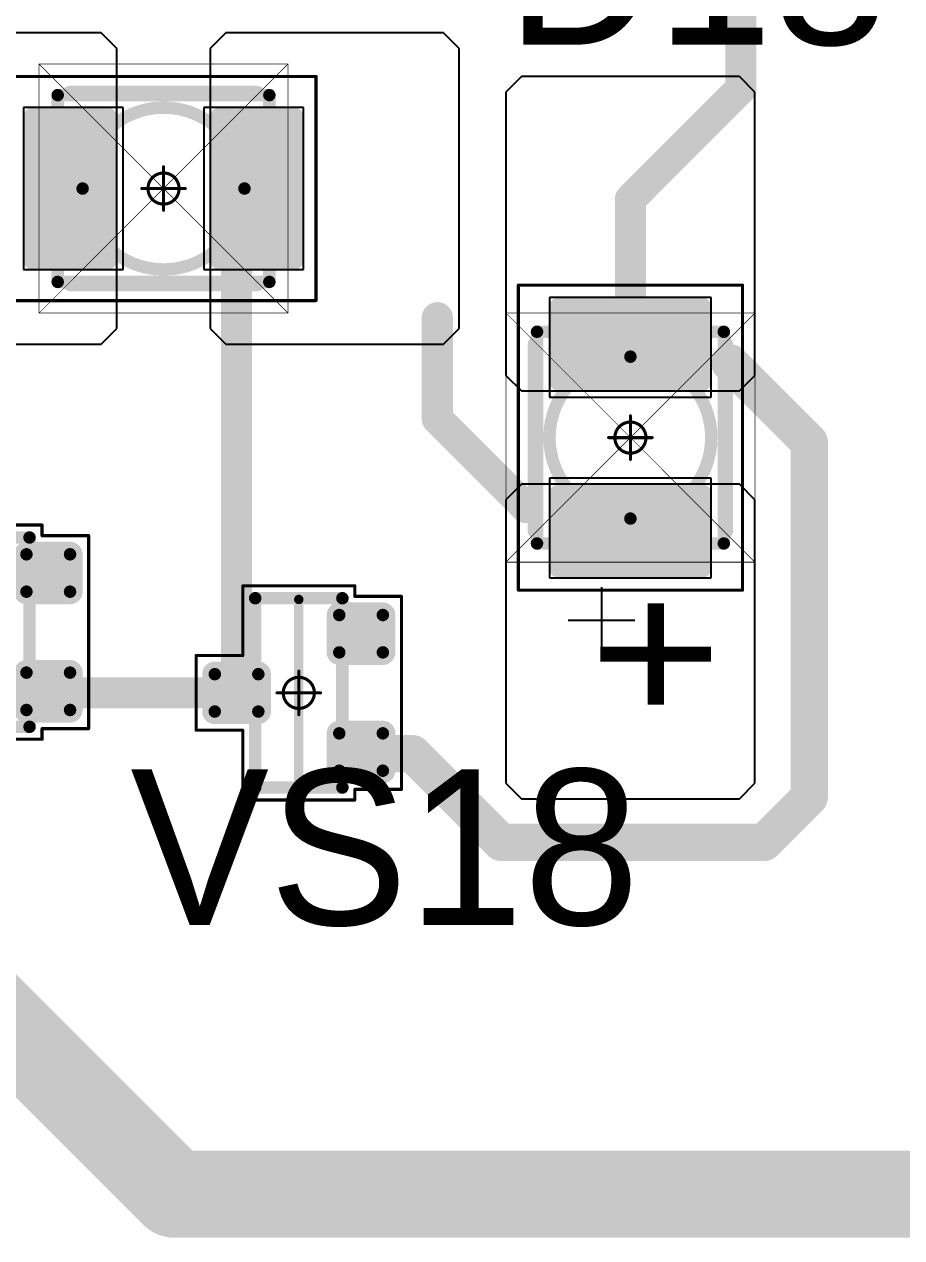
# Model space of a CAD drawing. Header units: millimetres. Extents: x 0 to 273, y 0 to 149.
# Drawn here: x 32.26 to 46.36, y 32.15 to 51.64 of the extents above; entities that cross this region are included whole.
import ezdxf

# ---------------------------------------------------------------- set-up
doc = ezdxf.new("R2010")
doc.units = ezdxf.units.MM
for name, color, linetype in [('Mechanical13', 56, 'Continuous'), ('Mechanical15', 56, 'Continuous'), ('Mechanical2', 216, 'Continuous'), ('TopLayer', 1, 'Continuous'), ('TopOverlay', 2, 'Continuous'), ('TopPaste', 8, 'Continuous'), ('TopSolder', 216, 'Continuous')]:
    doc.layers.add(name, color=color, linetype=linetype)

# ---------------------------------------------------------------- blocks, each defined once
blk = doc.blocks.new('SOT23_52')
at = {"layer": 'Mechanical13', "const_width": 0.2}
for points in [[(-0.7, 1.52), (-0.7, -1.52)], [(0.7, 1.52), (-0.7, 1.52)], [(0.7, 1.52), (0.7, -1.52)], [(0.7, -1.52), (-0.7, -1.52)]]:
    blk.add_lwpolyline(points, dxfattribs=at)
at = {"layer": 'Mechanical13', "const_width": 0.1}
for points in [[(-0.75, 1.52, 1), (-0.65, 1.52, 1)], [(-0.75, 1.52, 1), (-0.65, 1.52, 1)], [(0.65, 1.52, 1), (0.75, 1.52, 1)], [(0.65, 1.52, 1), (0.75, 1.52, 1)], [(-0.75, -1.52, 1), (-0.65, -1.52, 1)], [(-0.75, -1.52, 1), (-0.65, -1.52, 1)], [(0.65, -1.52, 1), (0.75, -1.52, 1)], [(0.65, -1.52, 1), (0.75, -1.52, 1)]]:
    blk.add_lwpolyline(points, format="xyb", close=True, dxfattribs=at)
at = {"layer": 'Mechanical15', "const_width": 0.05}
for points in [[(-0.9, 1.55), (-1.65, 1.55)], [(-1.65, 1.55), (-1.65, -1.55)], [(0.9, 1.72), (-0.9, 1.72)], [(-0.9, 1.72), (-0.9, 1.55)], [(0.9, 1.72), (0.9, 0.6)], [(1.65, 0.6), (0.9, 0.6)], [(1.65, 0.6), (1.65, -0.6)], [(0, 0.35), (0, -0.35)], [(0.35, 0), (-0.35, 0)], [(0.9, -0.6), (0.9, -1.72)], [(1.65, -0.6), (0.9, -0.6)], [(-0.9, -1.55), (-1.65, -1.55)], [(-0.9, -1.55), (-0.9, -1.72)], [(0.9, -1.72), (-0.9, -1.72)]]:
    blk.add_lwpolyline(points, dxfattribs=at)
at = {"layer": 'Mechanical15'}
for points, const_width in [([(-1.662, 1.55, 1), (-1.637, 1.55, 1)], 0.025), ([(-1.662, 1.55, 1), (-1.637, 1.55, 1)], 0.025), ([(-0.913, 1.72, 1), (-0.888, 1.72, 1)], 0.025), ([(-0.913, 1.72, 1), (-0.888, 1.72, 1)], 0.025), ([(-0.913, 1.55, 1), (-0.888, 1.55, 1)], 0.025), ([(-0.913, 1.55, 1), (-0.888, 1.55, 1)], 0.025), ([(0.888, 1.72, 1), (0.913, 1.72, 1)], 0.025), ([(0.888, 1.72, 1), (0.913, 1.72, 1)], 0.025), ([(0.888, 0.6, 1), (0.913, 0.6, 1)], 0.025), ([(0.888, 0.6, 1), (0.913, 0.6, 1)], 0.025), ([(1.637, 0.6, 1), (1.662, 0.6, 1)], 0.025), ([(1.637, 0.6, 1), (1.662, 0.6, 1)], 0.025), ([(0.25, 0, 1), (-0.25, 0, 1)], 0.05), ([(-0.012, 0.35, 1), (0.012, 0.35, 1)], 0.025), ([(-0.362, 0, 1), (-0.337, 0, 1)], 0.025), ([(-0.262, 0, 1), (-0.238, 0, 1)], 0.025), ([(0.238, 0, 1), (0.262, 0, 1)], 0.025), ([(0.337, 0, 1), (0.362, 0, 1)], 0.025), ([(-0.012, -0.35, 1), (0.012, -0.35, 1)], 0.025), ([(0.888, -0.6, 1), (0.913, -0.6, 1)], 0.025), ([(0.888, -0.6, 1), (0.913, -0.6, 1)], 0.025), ([(1.637, -0.6, 1), (1.662, -0.6, 1)], 0.025), ([(1.637, -0.6, 1), (1.662, -0.6, 1)], 0.025), ([(-1.662, -1.55, 1), (-1.637, -1.55, 1)], 0.025), ([(-1.662, -1.55, 1), (-1.637, -1.55, 1)], 0.025), ([(-0.913, -1.55, 1), (-0.888, -1.55, 1)], 0.025), ([(-0.913, -1.55, 1), (-0.888, -1.55, 1)], 0.025), ([(-0.913, -1.72, 1), (-0.888, -1.72, 1)], 0.025), ([(-0.913, -1.72, 1), (-0.888, -1.72, 1)], 0.025), ([(0.888, -1.72, 1), (0.913, -1.72, 1)], 0.025), ([(0.888, -1.72, 1), (0.913, -1.72, 1)], 0.025)]:
    blk.add_lwpolyline(points, format="xyb", close=True, dxfattribs=dict(at, const_width=const_width))
at = {"layer": 'TopLayer', "const_width": 0.1}
for points in [[(-1.4, 1.25, 1), (-1.3, 1.25, 1)], [(-0.7, 1.25, 1), (-0.6, 1.25, 1)], [(-1.4, 0.65, 1), (-1.3, 0.65, 1)], [(-0.7, 0.65, 1), (-0.6, 0.65, 1)], [(0.6, 0.3, 1), (0.7, 0.3, 1)], [(1.3, 0.3, 1), (1.4, 0.3, 1)], [(0.6, -0.3, 1), (0.7, -0.3, 1)], [(1.3, -0.3, 1), (1.4, -0.3, 1)], [(-1.4, -0.65, 1), (-1.3, -0.65, 1)], [(-0.7, -0.65, 1), (-0.6, -0.65, 1)], [(-1.4, -1.25, 1), (-1.3, -1.25, 1)], [(-0.7, -1.25, 1), (-0.6, -1.25, 1)]]:
    blk.add_lwpolyline(points, format="xyb", close=True, dxfattribs=at)
at = {"layer": 'TopLayer'}
for points in [[(-1.45, 1.25), (-1.45, 0.65), (-0.55, 1.25), (-0.55, 0.65)], [(-1.35, 1.35), (-1.35, 0.55), (-0.65, 1.35), (-0.65, 0.55)], [(0.65, 0.4), (0.65, -0.4), (1.35, 0.4), (1.35, -0.4)], [(0.55, 0.3), (0.55, -0.3), (1.45, 0.3), (1.45, -0.3)], [(-1.35, -0.55), (-1.35, -1.35), (-0.65, -0.55), (-0.65, -1.35)], [(-1.45, -0.65), (-1.45, -1.25), (-0.55, -0.65), (-0.55, -1.25)]]:
    blk.add_solid(points, dxfattribs=at)
at = {"layer": 'TopOverlay', "const_width": 0.15}
blk.add_lwpolyline([(0, 1.5), (0, -1.5)], dxfattribs=at)
at = {"layer": 'TopOverlay', "const_width": 0.075}
for points in [[(-0.038, 1.5, 1), (0.038, 1.5, 1)], [(-0.038, -1.5, 1), (0.038, -1.5, 1)]]:
    blk.add_lwpolyline(points, format="xyb", close=True, dxfattribs=at)
at = {"layer": 'TopPaste', "const_width": 0.075}
for points in [[(-1.387, 1.25, 1), (-1.313, 1.25, 1)], [(-0.687, 1.25, 1), (-0.613, 1.25, 1)], [(-1.387, 0.65, 1), (-1.313, 0.65, 1)], [(-0.687, 0.65, 1), (-0.613, 0.65, 1)], [(0.613, 0.3, 1), (0.687, 0.3, 1)], [(1.313, 0.3, 1), (1.387, 0.3, 1)], [(0.613, -0.3, 1), (0.687, -0.3, 1)], [(1.313, -0.3, 1), (1.387, -0.3, 1)], [(-1.387, -0.65, 1), (-1.313, -0.65, 1)], [(-0.687, -0.65, 1), (-0.613, -0.65, 1)], [(-1.387, -1.25, 1), (-1.313, -1.25, 1)], [(-0.687, -1.25, 1), (-0.613, -1.25, 1)]]:
    blk.add_lwpolyline(points, format="xyb", close=True, dxfattribs=at)
at = {"layer": 'TopPaste'}
for points in [[(-1.425, 1.25), (-1.425, 0.65), (-0.575, 1.25), (-0.575, 0.65)], [(-1.35, 1.325), (-1.35, 0.575), (-0.65, 1.325), (-0.65, 0.575)], [(0.575, 0.3), (0.575, -0.3), (1.425, 0.3), (1.425, -0.3)], [(0.65, 0.375), (0.65, -0.375), (1.35, 0.375), (1.35, -0.375)], [(-1.35, -0.575), (-1.35, -1.325), (-0.65, -0.575), (-0.65, -1.325)], [(-1.425, -0.65), (-1.425, -1.25), (-0.575, -0.65), (-0.575, -1.25)]]:
    blk.add_solid(points, dxfattribs=at)
at = {"layer": 'TopSolder', "const_width": 0.202}
for points in [[(-1.451, 1.25, 1), (-1.249, 1.25, 1)], [(-0.751, 1.25, 1), (-0.549, 1.25, 1)], [(-1.451, 0.65, 1), (-1.249, 0.65, 1)], [(-0.751, 0.65, 1), (-0.549, 0.65, 1)], [(0.549, 0.3, 1), (0.751, 0.3, 1)], [(1.249, 0.3, 1), (1.451, 0.3, 1)], [(0.549, -0.3, 1), (0.751, -0.3, 1)], [(1.249, -0.3, 1), (1.451, -0.3, 1)], [(-1.451, -0.65, 1), (-1.249, -0.65, 1)], [(-0.751, -0.65, 1), (-0.549, -0.65, 1)], [(-1.451, -1.25, 1), (-1.249, -1.25, 1)], [(-0.751, -1.25, 1), (-0.549, -1.25, 1)]]:
    blk.add_lwpolyline(points, format="xyb", close=True, dxfattribs=at)
at = {"layer": 'TopSolder'}
for points in [[(-1.35, 1.452), (-1.35, 0.448), (-0.65, 1.452), (-0.65, 0.448)], [(-1.552, 1.25), (-1.552, 0.65), (-0.448, 1.25), (-0.448, 0.65)], [(0.65, 0.502), (0.65, -0.502), (1.35, 0.502), (1.35, -0.502)], [(0.448, 0.3), (0.448, -0.3), (1.552, 0.3), (1.552, -0.3)], [(-1.35, -0.448), (-1.35, -1.452), (-0.65, -0.448), (-0.65, -1.452)], [(-1.552, -0.65), (-1.552, -1.25), (-0.448, -0.65), (-0.448, -1.25)]]:
    blk.add_solid(points, dxfattribs=at)
blk = doc.blocks.new('SOT23_53')
at = {"layer": 'Mechanical13', "const_width": 0.2}
for points in [[(-0.7, 1.52), (-0.7, -1.52)], [(0.7, 1.52), (-0.7, 1.52)], [(0.7, 1.52), (0.7, -1.52)], [(0.7, -1.52), (-0.7, -1.52)]]:
    blk.add_lwpolyline(points, dxfattribs=at)
at = {"layer": 'Mechanical13', "const_width": 0.1}
for points in [[(-0.75, 1.52, 1), (-0.65, 1.52, 1)], [(-0.75, 1.52, 1), (-0.65, 1.52, 1)], [(0.65, 1.52, 1), (0.75, 1.52, 1)], [(0.65, 1.52, 1), (0.75, 1.52, 1)], [(-0.75, -1.52, 1), (-0.65, -1.52, 1)], [(-0.75, -1.52, 1), (-0.65, -1.52, 1)], [(0.65, -1.52, 1), (0.75, -1.52, 1)], [(0.65, -1.52, 1), (0.75, -1.52, 1)]]:
    blk.add_lwpolyline(points, format="xyb", close=True, dxfattribs=at)
at = {"layer": 'Mechanical15', "const_width": 0.05}
for points in [[(-0.9, 1.55), (-1.65, 1.55)], [(-1.65, 1.55), (-1.65, -1.55)], [(0.9, 1.72), (-0.9, 1.72)], [(-0.9, 1.72), (-0.9, 1.55)], [(0.9, 1.72), (0.9, 0.6)], [(1.65, 0.6), (0.9, 0.6)], [(1.65, 0.6), (1.65, -0.6)], [(0, 0.35), (0, -0.35)], [(0.35, 0), (-0.35, 0)], [(0.9, -0.6), (0.9, -1.72)], [(1.65, -0.6), (0.9, -0.6)], [(-0.9, -1.55), (-1.65, -1.55)], [(-0.9, -1.55), (-0.9, -1.72)], [(0.9, -1.72), (-0.9, -1.72)]]:
    blk.add_lwpolyline(points, dxfattribs=at)
at = {"layer": 'Mechanical15'}
for points, const_width in [([(-1.662, 1.55, 1), (-1.637, 1.55, 1)], 0.025), ([(-1.662, 1.55, 1), (-1.637, 1.55, 1)], 0.025), ([(-0.913, 1.72, 1), (-0.888, 1.72, 1)], 0.025), ([(-0.913, 1.72, 1), (-0.888, 1.72, 1)], 0.025), ([(-0.913, 1.55, 1), (-0.888, 1.55, 1)], 0.025), ([(-0.913, 1.55, 1), (-0.888, 1.55, 1)], 0.025), ([(0.888, 1.72, 1), (0.913, 1.72, 1)], 0.025), ([(0.888, 1.72, 1), (0.913, 1.72, 1)], 0.025), ([(0.888, 0.6, 1), (0.913, 0.6, 1)], 0.025), ([(0.888, 0.6, 1), (0.913, 0.6, 1)], 0.025), ([(1.637, 0.6, 1), (1.662, 0.6, 1)], 0.025), ([(1.637, 0.6, 1), (1.662, 0.6, 1)], 0.025), ([(0.25, 0, 1), (-0.25, 0, 1)], 0.05), ([(-0.012, 0.35, 1), (0.012, 0.35, 1)], 0.025), ([(-0.362, 0, 1), (-0.337, 0, 1)], 0.025), ([(-0.262, 0, 1), (-0.238, 0, 1)], 0.025), ([(0.238, 0, 1), (0.262, 0, 1)], 0.025), ([(0.337, 0, 1), (0.362, 0, 1)], 0.025), ([(-0.012, -0.35, 1), (0.012, -0.35, 1)], 0.025), ([(0.888, -0.6, 1), (0.913, -0.6, 1)], 0.025), ([(0.888, -0.6, 1), (0.913, -0.6, 1)], 0.025), ([(1.637, -0.6, 1), (1.662, -0.6, 1)], 0.025), ([(1.637, -0.6, 1), (1.662, -0.6, 1)], 0.025), ([(-1.662, -1.55, 1), (-1.637, -1.55, 1)], 0.025), ([(-1.662, -1.55, 1), (-1.637, -1.55, 1)], 0.025), ([(-0.913, -1.55, 1), (-0.888, -1.55, 1)], 0.025), ([(-0.913, -1.55, 1), (-0.888, -1.55, 1)], 0.025), ([(-0.913, -1.72, 1), (-0.888, -1.72, 1)], 0.025), ([(-0.913, -1.72, 1), (-0.888, -1.72, 1)], 0.025), ([(0.888, -1.72, 1), (0.913, -1.72, 1)], 0.025), ([(0.888, -1.72, 1), (0.913, -1.72, 1)], 0.025)]:
    blk.add_lwpolyline(points, format="xyb", close=True, dxfattribs=dict(at, const_width=const_width))
at = {"layer": 'TopLayer', "const_width": 0.1}
for points in [[(-1.4, 1.25, 1), (-1.3, 1.25, 1)], [(-0.7, 1.25, 1), (-0.6, 1.25, 1)], [(-1.4, 0.65, 1), (-1.3, 0.65, 1)], [(-0.7, 0.65, 1), (-0.6, 0.65, 1)], [(0.6, 0.3, 1), (0.7, 0.3, 1)], [(1.3, 0.3, 1), (1.4, 0.3, 1)], [(0.6, -0.3, 1), (0.7, -0.3, 1)], [(1.3, -0.3, 1), (1.4, -0.3, 1)], [(-1.4, -0.65, 1), (-1.3, -0.65, 1)], [(-0.7, -0.65, 1), (-0.6, -0.65, 1)], [(-1.4, -1.25, 1), (-1.3, -1.25, 1)], [(-0.7, -1.25, 1), (-0.6, -1.25, 1)]]:
    blk.add_lwpolyline(points, format="xyb", close=True, dxfattribs=at)
at = {"layer": 'TopLayer'}
for points in [[(-1.45, 1.25), (-1.45, 0.65), (-0.55, 1.25), (-0.55, 0.65)], [(-1.35, 1.35), (-1.35, 0.55), (-0.65, 1.35), (-0.65, 0.55)], [(0.65, 0.4), (0.65, -0.4), (1.35, 0.4), (1.35, -0.4)], [(0.55, 0.3), (0.55, -0.3), (1.45, 0.3), (1.45, -0.3)], [(-1.35, -0.55), (-1.35, -1.35), (-0.65, -0.55), (-0.65, -1.35)], [(-1.45, -0.65), (-1.45, -1.25), (-0.55, -0.65), (-0.55, -1.25)]]:
    blk.add_solid(points, dxfattribs=at)
at = {"layer": 'TopOverlay', "const_width": 0.15}
blk.add_lwpolyline([(0, 1.5), (0, -1.5)], dxfattribs=at)
at = {"layer": 'TopOverlay', "const_width": 0.075}
for points in [[(-0.038, 1.5, 1), (0.038, 1.5, 1)], [(-0.038, -1.5, 1), (0.038, -1.5, 1)]]:
    blk.add_lwpolyline(points, format="xyb", close=True, dxfattribs=at)
at = {"layer": 'TopPaste', "const_width": 0.075}
for points in [[(-1.387, 1.25, 1), (-1.313, 1.25, 1)], [(-0.687, 1.25, 1), (-0.613, 1.25, 1)], [(-1.387, 0.65, 1), (-1.313, 0.65, 1)], [(-0.687, 0.65, 1), (-0.613, 0.65, 1)], [(0.613, 0.3, 1), (0.687, 0.3, 1)], [(1.313, 0.3, 1), (1.387, 0.3, 1)], [(0.613, -0.3, 1), (0.687, -0.3, 1)], [(1.313, -0.3, 1), (1.387, -0.3, 1)], [(-1.387, -0.65, 1), (-1.313, -0.65, 1)], [(-0.687, -0.65, 1), (-0.613, -0.65, 1)], [(-1.387, -1.25, 1), (-1.313, -1.25, 1)], [(-0.687, -1.25, 1), (-0.613, -1.25, 1)]]:
    blk.add_lwpolyline(points, format="xyb", close=True, dxfattribs=at)
at = {"layer": 'TopPaste'}
for points in [[(-1.425, 1.25), (-1.425, 0.65), (-0.575, 1.25), (-0.575, 0.65)], [(-1.35, 1.325), (-1.35, 0.575), (-0.65, 1.325), (-0.65, 0.575)], [(0.575, 0.3), (0.575, -0.3), (1.425, 0.3), (1.425, -0.3)], [(0.65, 0.375), (0.65, -0.375), (1.35, 0.375), (1.35, -0.375)], [(-1.35, -0.575), (-1.35, -1.325), (-0.65, -0.575), (-0.65, -1.325)], [(-1.425, -0.65), (-1.425, -1.25), (-0.575, -0.65), (-0.575, -1.25)]]:
    blk.add_solid(points, dxfattribs=at)
at = {"layer": 'TopSolder', "const_width": 0.202}
for points in [[(-1.451, 1.25, 1), (-1.249, 1.25, 1)], [(-0.751, 1.25, 1), (-0.549, 1.25, 1)], [(-1.451, 0.65, 1), (-1.249, 0.65, 1)], [(-0.751, 0.65, 1), (-0.549, 0.65, 1)], [(0.549, 0.3, 1), (0.751, 0.3, 1)], [(1.249, 0.3, 1), (1.451, 0.3, 1)], [(0.549, -0.3, 1), (0.751, -0.3, 1)], [(1.249, -0.3, 1), (1.451, -0.3, 1)], [(-1.451, -0.65, 1), (-1.249, -0.65, 1)], [(-0.751, -0.65, 1), (-0.549, -0.65, 1)], [(-1.451, -1.25, 1), (-1.249, -1.25, 1)], [(-0.751, -1.25, 1), (-0.549, -1.25, 1)]]:
    blk.add_lwpolyline(points, format="xyb", close=True, dxfattribs=at)
at = {"layer": 'TopSolder'}
for points in [[(-1.35, 1.452), (-1.35, 0.448), (-0.65, 1.452), (-0.65, 0.448)], [(-1.552, 1.25), (-1.552, 0.65), (-0.448, 1.25), (-0.448, 0.65)], [(0.65, 0.502), (0.65, -0.502), (1.35, 0.502), (1.35, -0.502)], [(0.448, 0.3), (0.448, -0.3), (1.552, 0.3), (1.552, -0.3)], [(-1.35, -0.448), (-1.35, -1.452), (-0.65, -0.448), (-0.65, -1.452)], [(-1.552, -0.65), (-1.552, -1.25), (-0.448, -0.65), (-0.448, -1.25)]]:
    blk.add_solid(points, dxfattribs=at)
blk = doc.blocks.new('T66G_137')
at = {"layer": 'Mechanical13'}
for p, q in [((2.936, 0.071), (2.936, -1)), ((2.4, -0.464), (3.471, -0.464))]:
    blk.add_line(p, q, dxfattribs=at)
at = {"layer": 'Mechanical13', "const_width": 0.2}
for points in [[(-1.7, -1.5), (-1.7, 1.5)], [(1.7, 1.5), (-1.7, 1.5)], [(1.7, -1.5), (1.7, 1.5)], [(1.7, -1.5), (-1.7, -1.5)]]:
    blk.add_lwpolyline(points, dxfattribs=at)
at = {"layer": 'Mechanical13'}
for points, const_width in [([(-1.75, 1.5, 1), (-1.65, 1.5, 1)], 0.1), ([(-1.75, 1.5, 1), (-1.65, 1.5, 1)], 0.1), ([(1.65, 1.5, 1), (1.75, 1.5, 1)], 0.1), ([(1.65, 1.5, 1), (1.75, 1.5, 1)], 0.1), ([(1.3, 0, 1), (-1.3, 0, 1)], 0.2), ([(-1.35, 0, 1), (-1.25, 0, 1)], 0.1), ([(1.25, 0, 1), (1.35, 0, 1)], 0.1), ([(-1.75, -1.5, 1), (-1.65, -1.5, 1)], 0.1), ([(-1.75, -1.5, 1), (-1.65, -1.5, 1)], 0.1), ([(1.65, -1.5, 1), (1.75, -1.5, 1)], 0.1), ([(1.65, -1.5, 1), (1.75, -1.5, 1)], 0.1)]:
    blk.add_lwpolyline(points, format="xyb", close=True, dxfattribs=dict(at, const_width=const_width))
at = {"layer": 'Mechanical15', "const_width": 0.05}
for points in [[(2.45, 1.8), (-2.45, 1.8)], [(-2.45, -1.8), (-2.45, 1.8)], [(2.45, -1.8), (2.45, 1.8)], [(0, -0.35), (0, 0.35)], [(0.35, 0), (-0.35, 0)], [(2.45, -1.8), (-2.45, -1.8)]]:
    blk.add_lwpolyline(points, dxfattribs=at)
at = {"layer": 'Mechanical15'}
for points, const_width in [([(-2.462, 1.8, 1), (-2.438, 1.8, 1)], 0.025), ([(-2.462, 1.8, 1), (-2.438, 1.8, 1)], 0.025), ([(2.438, 1.8, 1), (2.462, 1.8, 1)], 0.025), ([(2.438, 1.8, 1), (2.462, 1.8, 1)], 0.025), ([(0.25, 0, 1), (-0.25, 0, 1)], 0.05), ([(-0.012, 0.35, 1), (0.012, 0.35, 1)], 0.025), ([(-0.362, 0, 1), (-0.337, 0, 1)], 0.025), ([(-0.262, 0, 1), (-0.238, 0, 1)], 0.025), ([(0.238, 0, 1), (0.262, 0, 1)], 0.025), ([(0.337, 0, 1), (0.362, 0, 1)], 0.025), ([(-0.012, -0.35, 1), (0.012, -0.35, 1)], 0.025), ([(-2.462, -1.8, 1), (-2.438, -1.8, 1)], 0.025), ([(-2.462, -1.8, 1), (-2.438, -1.8, 1)], 0.025), ([(2.438, -1.8, 1), (2.462, -1.8, 1)], 0.025), ([(2.438, -1.8, 1), (2.462, -1.8, 1)], 0.025)]:
    blk.add_lwpolyline(points, format="xyb", close=True, dxfattribs=dict(at, const_width=const_width))
at = {"layer": 'TopLayer'}
for p, q in [((-5.55, 2), (-5.8, 1.75)), ((-1, 2), (-5.55, 2)), ((-0.75, 1.75), (-1, 2)), ((1, 2), (0.75, 1.75)), ((5.55, 2), (1, 2)), ((5.8, 1.75), (5.55, 2)), ((-5.8, 1.75), (-5.8, -1.75)), ((-0.75, -1.75), (-0.75, 1.75)), ((0.75, 1.75), (0.75, -1.75)), ((5.8, -1.75), (5.8, 1.75)), ((-5.8, -1.75), (-5.55, -2)), ((-1, -2), (-0.75, -1.75)), ((0.75, -1.75), (1, -2)), ((5.55, -2), (5.8, -1.75)), ((-5.55, -2), (-1, -2)), ((1, -2), (5.55, -2))]:
    blk.add_line(p, q, dxfattribs=at)
at = {"layer": 'TopLayer', "const_width": 0.15}
for points in [[(-2.175, 1.15, 1), (-2.025, 1.15, 1)], [(-0.975, 1.15, 1), (-0.825, 1.15, 1)], [(0.825, 1.15, 1), (0.975, 1.15, 1)], [(2.025, 1.15, 1), (2.175, 1.15, 1)], [(-2.175, -1.15, 1), (-2.025, -1.15, 1)], [(-0.975, -1.15, 1), (-0.825, -1.15, 1)], [(0.825, -1.15, 1), (0.975, -1.15, 1)], [(2.025, -1.15, 1), (2.175, -1.15, 1)]]:
    blk.add_lwpolyline(points, format="xyb", close=True, dxfattribs=at)
at = {"layer": 'TopLayer'}
for points in [[(-0.9, 1.3), (-2.1, 1.3), (-0.9, -1.3), (-2.1, -1.3)], [(2.1, 1.3), (0.9, 1.3), (2.1, -1.3), (0.9, -1.3)], [(-0.75, 1.15), (-2.25, 1.15), (-0.75, -1.15), (-2.25, -1.15)], [(2.25, 1.15), (0.75, 1.15), (2.25, -1.15), (0.75, -1.15)]]:
    blk.add_solid(points, dxfattribs=at)
at = {"layer": 'TopOverlay', "const_width": 0.25}
for points in [[(1.5, 1.525), (-1.5, 1.525)], [(1.5, -1.525), (-1.5, -1.525)]]:
    blk.add_lwpolyline(points, dxfattribs=at)
at = {"layer": 'TopOverlay', "const_width": 0.125}
for points in [[(-1.562, 1.525, 1), (-1.438, 1.525, 1)], [(1.438, 1.525, 1), (1.562, 1.525, 1)], [(-1.562, -1.525, 1), (-1.438, -1.525, 1)], [(1.438, -1.525, 1), (1.562, -1.525, 1)]]:
    blk.add_lwpolyline(points, format="xyb", close=True, dxfattribs=at)
at = {"layer": 'TopPaste', "const_width": 0.125}
for points in [[(-2.163, 1.15, 1), (-2.038, 1.15, 1)], [(-0.963, 1.15, 1), (-0.838, 1.15, 1)], [(0.838, 1.15, 1), (0.963, 1.15, 1)], [(2.038, 1.15, 1), (2.163, 1.15, 1)], [(-2.163, -1.15, 1), (-2.038, -1.15, 1)], [(-0.963, -1.15, 1), (-0.838, -1.15, 1)], [(0.838, -1.15, 1), (0.963, -1.15, 1)], [(2.038, -1.15, 1), (2.163, -1.15, 1)]]:
    blk.add_lwpolyline(points, format="xyb", close=True, dxfattribs=at)
at = {"layer": 'TopPaste'}
for points in [[(-0.9, 1.275), (-2.1, 1.275), (-0.9, -1.275), (-2.1, -1.275)], [(2.1, 1.275), (0.9, 1.275), (2.1, -1.275), (0.9, -1.275)], [(-0.775, 1.15), (-2.225, 1.15), (-0.775, -1.15), (-2.225, -1.15)], [(2.225, 1.15), (0.775, 1.15), (2.225, -1.15), (0.775, -1.15)]]:
    blk.add_solid(points, dxfattribs=at)
at = {"layer": 'TopSolder'}
for p, q in [((-2.25, 1.3), (-2.25, -1.3)), ((-0.65, 1.3), (-2.25, 1.3)), ((-0.65, -1.3), (-0.65, 1.3)), ((0.65, 1.3), (0.65, -1.3)), ((2.25, 1.3), (0.65, 1.3)), ((2.25, -1.3), (2.25, 1.3)), ((-2.25, -1.3), (-0.65, -1.3)), ((0.65, -1.3), (2.25, -1.3))]:
    blk.add_line(p, q, dxfattribs=at)
at = {"layer": 'TopOverlay'}
blk.add_text('+', height=2.5, dxfattribs=at).set_placement((2.5, -0.8))
blk = doc.blocks.new('T66G_4_138')
at = {"layer": 'Mechanical13'}
for p, q in [((2.936, 0.071), (2.936, -1)), ((2.4, -0.464), (3.471, -0.464))]:
    blk.add_line(p, q, dxfattribs=at)
at = {"layer": 'Mechanical13', "const_width": 0.2}
for points in [[(-1.7, 1.5), (-1.7, -1.5)], [(1.7, 1.5), (-1.7, 1.5)], [(1.7, 1.5), (1.7, -1.5)], [(1.7, -1.5), (-1.7, -1.5)]]:
    blk.add_lwpolyline(points, dxfattribs=at)
at = {"layer": 'Mechanical13'}
for points, const_width in [([(-1.75, 1.5, 1), (-1.65, 1.5, 1)], 0.1), ([(-1.75, 1.5, 1), (-1.65, 1.5, 1)], 0.1), ([(1.65, 1.5, 1), (1.75, 1.5, 1)], 0.1), ([(1.65, 1.5, 1), (1.75, 1.5, 1)], 0.1), ([(1.3, 0, 1), (-1.3, 0, 1)], 0.2), ([(-1.35, 0, 1), (-1.25, 0, 1)], 0.1), ([(1.25, 0, 1), (1.35, 0, 1)], 0.1), ([(-1.75, -1.5, 1), (-1.65, -1.5, 1)], 0.1), ([(-1.75, -1.5, 1), (-1.65, -1.5, 1)], 0.1), ([(1.65, -1.5, 1), (1.75, -1.5, 1)], 0.1), ([(1.65, -1.5, 1), (1.75, -1.5, 1)], 0.1)]:
    blk.add_lwpolyline(points, format="xyb", close=True, dxfattribs=dict(at, const_width=const_width))
at = {"layer": 'Mechanical15', "const_width": 0.05}
for points in [[(2.45, 1.8), (-2.45, 1.8)], [(-2.45, 1.8), (-2.45, -1.8)], [(2.45, 1.8), (2.45, -1.8)], [(0, 0.35), (0, -0.35)], [(0.35, 0), (-0.35, 0)], [(2.45, -1.8), (-2.45, -1.8)]]:
    blk.add_lwpolyline(points, dxfattribs=at)
at = {"layer": 'Mechanical15'}
for points, const_width in [([(-2.462, 1.8, 1), (-2.438, 1.8, 1)], 0.025), ([(-2.462, 1.8, 1), (-2.438, 1.8, 1)], 0.025), ([(2.438, 1.8, 1), (2.462, 1.8, 1)], 0.025), ([(2.438, 1.8, 1), (2.462, 1.8, 1)], 0.025), ([(0.25, 0, 1), (-0.25, 0, 1)], 0.05), ([(-0.012, 0.35, 1), (0.012, 0.35, 1)], 0.025), ([(-0.362, 0, 1), (-0.337, 0, 1)], 0.025), ([(-0.262, 0, 1), (-0.238, 0, 1)], 0.025), ([(0.238, 0, 1), (0.262, 0, 1)], 0.025), ([(0.337, 0, 1), (0.362, 0, 1)], 0.025), ([(-0.012, -0.35, 1), (0.012, -0.35, 1)], 0.025), ([(-2.462, -1.8, 1), (-2.438, -1.8, 1)], 0.025), ([(-2.462, -1.8, 1), (-2.438, -1.8, 1)], 0.025), ([(2.438, -1.8, 1), (2.462, -1.8, 1)], 0.025), ([(2.438, -1.8, 1), (2.462, -1.8, 1)], 0.025)]:
    blk.add_lwpolyline(points, format="xyb", close=True, dxfattribs=dict(at, const_width=const_width))
at = {"layer": 'TopLayer'}
for p, q in [((-4.5, 2.5), (-4.75, 2.25)), ((-1, 2.5), (-4.5, 2.5)), ((-0.75, 2.25), (-1, 2.5)), ((1, 2.5), (0.75, 2.25)), ((4.5, 2.5), (1, 2.5)), ((4.75, 2.25), (4.5, 2.5)), ((-4.75, 2.25), (-4.75, -2.25)), ((-0.75, -2.25), (-0.75, 2.25)), ((0.75, 2.25), (0.75, -2.25)), ((4.75, -2.25), (4.75, 2.25)), ((-4.75, -2.25), (-4.5, -2.5)), ((-1, -2.5), (-0.75, -2.25)), ((0.75, -2.25), (1, -2.5)), ((4.5, -2.5), (4.75, -2.25)), ((-4.5, -2.5), (-1, -2.5)), ((1, -2.5), (4.5, -2.5))]:
    blk.add_line(p, q, dxfattribs=at)
at = {"layer": 'TopLayer', "const_width": 0.15}
for points in [[(-2.175, 1.15, 1), (-2.025, 1.15, 1)], [(-0.975, 1.15, 1), (-0.825, 1.15, 1)], [(0.825, 1.15, 1), (0.975, 1.15, 1)], [(2.025, 1.15, 1), (2.175, 1.15, 1)], [(-2.175, -1.15, 1), (-2.025, -1.15, 1)], [(-0.975, -1.15, 1), (-0.825, -1.15, 1)], [(0.825, -1.15, 1), (0.975, -1.15, 1)], [(2.025, -1.15, 1), (2.175, -1.15, 1)]]:
    blk.add_lwpolyline(points, format="xyb", close=True, dxfattribs=at)
at = {"layer": 'TopLayer'}
for points in [[(-0.9, 1.3), (-2.1, 1.3), (-0.9, -1.3), (-2.1, -1.3)], [(2.1, 1.3), (0.9, 1.3), (2.1, -1.3), (0.9, -1.3)], [(-0.75, 1.15), (-2.25, 1.15), (-0.75, -1.15), (-2.25, -1.15)], [(2.25, 1.15), (0.75, 1.15), (2.25, -1.15), (0.75, -1.15)]]:
    blk.add_solid(points, dxfattribs=at)
at = {"layer": 'TopOverlay', "const_width": 0.25}
for points in [[(1.5, 1.525), (-1.5, 1.525)], [(1.5, -1.525), (-1.5, -1.525)]]:
    blk.add_lwpolyline(points, dxfattribs=at)
at = {"layer": 'TopOverlay', "const_width": 0.125}
for points in [[(-1.562, 1.525, 1), (-1.438, 1.525, 1)], [(1.438, 1.525, 1), (1.562, 1.525, 1)], [(-1.562, -1.525, 1), (-1.438, -1.525, 1)], [(1.438, -1.525, 1), (1.562, -1.525, 1)]]:
    blk.add_lwpolyline(points, format="xyb", close=True, dxfattribs=at)
at = {"layer": 'TopPaste', "const_width": 0.125}
for points in [[(-2.163, 1.15, 1), (-2.038, 1.15, 1)], [(-0.963, 1.15, 1), (-0.838, 1.15, 1)], [(0.838, 1.15, 1), (0.963, 1.15, 1)], [(2.038, 1.15, 1), (2.163, 1.15, 1)], [(-2.163, -1.15, 1), (-2.038, -1.15, 1)], [(-0.963, -1.15, 1), (-0.838, -1.15, 1)], [(0.838, -1.15, 1), (0.963, -1.15, 1)], [(2.038, -1.15, 1), (2.163, -1.15, 1)]]:
    blk.add_lwpolyline(points, format="xyb", close=True, dxfattribs=at)
at = {"layer": 'TopPaste'}
for points in [[(-0.9, 1.275), (-2.1, 1.275), (-0.9, -1.275), (-2.1, -1.275)], [(2.1, 1.275), (0.9, 1.275), (2.1, -1.275), (0.9, -1.275)], [(-0.775, 1.15), (-2.225, 1.15), (-0.775, -1.15), (-2.225, -1.15)], [(2.225, 1.15), (0.775, 1.15), (2.225, -1.15), (0.775, -1.15)]]:
    blk.add_solid(points, dxfattribs=at)
at = {"layer": 'TopSolder'}
for p, q in [((-2.25, 1.3), (-2.25, -1.3)), ((-0.65, 1.3), (-2.25, 1.3)), ((-0.65, -1.3), (-0.65, 1.3)), ((0.65, 1.3), (0.65, -1.3)), ((2.25, 1.3), (0.65, 1.3)), ((2.25, -1.3), (2.25, 1.3)), ((-2.25, -1.3), (-0.65, -1.3)), ((0.65, -1.3), (2.25, -1.3))]:
    blk.add_line(p, q, dxfattribs=at)
at = {"layer": 'TopOverlay'}
blk.add_text('+', height=2.5, dxfattribs=at).set_placement((2.5, -0.8))

msp = doc.modelspace()

# ---------------------------------------------------------------- linework, layer by layer
at = {"layer": 'Mechanical2'}
for points, const_width in [([(32.502, 46.999), (32.502, 50.999)], 0.0127), ([(32.502, 50.999), (36.502, 50.999)], 0.0127), ([(32.502, 50.999), (36.502, 46.999)], 0.01), ([(32.502, 46.999), (36.502, 50.999)], 0.01), ([(36.502, 46.999), (36.502, 50.999)], 0.0127), ([(32.502, 46.999), (36.502, 46.999)], 0.0127), ([(40.002, 42.999), (40.002, 46.999)], 0.0127), ([(40.002, 46.999), (44.002, 46.999)], 0.0127), ([(40.002, 46.999), (44.002, 42.999)], 0.01), ([(40.002, 42.999), (44.002, 46.999)], 0.01), ([(44.002, 42.999), (44.002, 46.999)], 0.0127), ([(40.002, 42.999), (44.002, 42.999)], 0.0127)]:
    msp.add_lwpolyline(points, dxfattribs=dict(at, const_width=const_width))
for points, const_width in [([(32.499, 50.999, 1), (32.505, 50.999, 1)], 0.00635), ([(32.499, 50.999, 1), (32.505, 50.999, 1)], 0.00635), ([(32.499, 50.999, 1), (32.504, 50.999, 1)], 0.005), ([(36.499, 50.999, 1), (36.505, 50.999, 1)], 0.00635), ([(36.499, 50.999, 1), (36.505, 50.999, 1)], 0.00635), ([(36.499, 50.999, 1), (36.504, 50.999, 1)], 0.005), ([(32.499, 46.999, 1), (32.505, 46.999, 1)], 0.00635), ([(32.499, 46.999, 1), (32.505, 46.999, 1)], 0.00635), ([(32.499, 46.999, 1), (32.504, 46.999, 1)], 0.005), ([(36.499, 46.999, 1), (36.505, 46.999, 1)], 0.00635), ([(36.499, 46.999, 1), (36.505, 46.999, 1)], 0.00635), ([(36.499, 46.999, 1), (36.504, 46.999, 1)], 0.005), ([(39.999, 46.999, 1), (40.005, 46.999, 1)], 0.00635), ([(39.999, 46.999, 1), (40.005, 46.999, 1)], 0.00635), ([(39.999, 46.999, 1), (40.004, 46.999, 1)], 0.005), ([(43.999, 46.999, 1), (44.005, 46.999, 1)], 0.00635), ([(43.999, 46.999, 1), (44.005, 46.999, 1)], 0.00635), ([(43.999, 46.999, 1), (44.004, 46.999, 1)], 0.005), ([(39.999, 42.999, 1), (40.005, 42.999, 1)], 0.00635), ([(39.999, 42.999, 1), (40.005, 42.999, 1)], 0.00635), ([(39.999, 42.999, 1), (40.004, 42.999, 1)], 0.005), ([(43.999, 42.999, 1), (44.005, 42.999, 1)], 0.00635), ([(43.999, 42.999, 1), (44.005, 42.999, 1)], 0.00635), ([(43.999, 42.999, 1), (44.004, 42.999, 1)], 0.005)]:
    msp.add_lwpolyline(points, format="xyb", close=True, dxfattribs=dict(at, const_width=const_width))
at = {"layer": 'TopLayer'}
for points, const_width in [([(43.775, 50.6), (43.775, 52.925)], 0.5), ([(42.002, 48.827), (43.775, 50.6)], 0.5), ([(17.938, 49.588), (34.675, 32.85)], 1.4), ([(35.675, 48.672), (36.002, 48.999)], 0.5), ([(35.675, 40.9), (35.675, 48.672)], 0.5), ([(42.002, 46.499), (42.002, 48.827)], 0.5), ([(38.9, 45.3), (38.9, 46.925)], 0.5), ([(43.6, 46.2), (44.875, 44.925)], 0.6), ([(38.9, 45.3), (40.325, 43.875)], 0.5), ([(44.875, 39.225), (44.875, 44.925)], 0.6), ([(41.7, 43.6), (41.801, 43.499)], 0.5), ([(41.801, 43.499), (42.002, 43.499)], 0.5), ([(32.65, 40.925), (32.676, 40.899)], 0.5), ([(32.676, 40.899), (35.674, 40.899)], 0.5), ([(35.674, 40.899), (35.675, 40.9)], 0.5), ([(37.701, 39.924), (38.501, 39.924)], 0.6), ([(37.675, 39.95), (37.701, 39.924)], 0.5), ([(38.501, 39.924), (39.925, 38.5)], 0.6), ([(44.15, 38.5), (44.875, 39.225)], 0.6), ([(39.925, 38.5), (44.15, 38.5)], 0.6), ([(34.675, 32.85), (47.475, 32.85)], 1.4)]:
    msp.add_lwpolyline(points, dxfattribs=dict(at, const_width=const_width))
for points, const_width in [([(43.65, 50.6, 1), (43.9, 50.6, 1)], 0.25), ([(43.65, 50.6, 1), (43.9, 50.6, 1)], 0.25), ([(35.877, 48.999, 1), (36.127, 48.999, 1)], 0.25), ([(35.55, 48.672, 1), (35.8, 48.672, 1)], 0.25), ([(35.55, 48.672, 1), (35.8, 48.672, 1)], 0.25), ([(41.877, 48.827, 1), (42.127, 48.827, 1)], 0.25), ([(41.877, 48.827, 1), (42.127, 48.827, 1)], 0.25), ([(38.775, 46.925, 1), (39.025, 46.925, 1)], 0.25), ([(41.877, 46.499, 1), (42.127, 46.499, 1)], 0.25), ([(43.45, 46.2, 1), (43.75, 46.2, 1)], 0.3), ([(38.775, 45.3, 1), (39.025, 45.3, 1)], 0.25), ([(38.775, 45.3, 1), (39.025, 45.3, 1)], 0.25), ([(44.725, 44.925, 1), (45.025, 44.925, 1)], 0.3), ([(44.725, 44.925, 1), (45.025, 44.925, 1)], 0.3), ([(40.2, 43.875, 1), (40.45, 43.875, 1)], 0.25), ([(41.575, 43.6, 1), (41.825, 43.6, 1)], 0.25), ([(41.676, 43.499, 1), (41.926, 43.499, 1)], 0.25), ([(41.676, 43.499, 1), (41.926, 43.499, 1)], 0.25), ([(41.877, 43.499, 1), (42.127, 43.499, 1)], 0.25), ([(32.525, 40.925, 1), (32.775, 40.925, 1)], 0.25), ([(32.551, 40.899, 1), (32.801, 40.899, 1)], 0.25), ([(32.551, 40.899, 1), (32.801, 40.899, 1)], 0.25), ([(35.549, 40.899, 1), (35.799, 40.899, 1)], 0.25), ([(35.549, 40.899, 1), (35.799, 40.899, 1)], 0.25), ([(35.55, 40.9, 1), (35.8, 40.9, 1)], 0.25), ([(35.55, 40.9, 1), (35.8, 40.9, 1)], 0.25), ([(37.551, 39.924, 1), (37.851, 39.924, 1)], 0.3), ([(37.55, 39.95, 1), (37.8, 39.95, 1)], 0.25), ([(37.576, 39.924, 1), (37.826, 39.924, 1)], 0.25), ([(38.351, 39.924, 1), (38.651, 39.924, 1)], 0.3), ([(38.351, 39.924, 1), (38.651, 39.924, 1)], 0.3), ([(44.725, 39.225, 1), (45.025, 39.225, 1)], 0.3), ([(44.725, 39.225, 1), (45.025, 39.225, 1)], 0.3), ([(39.775, 38.5, 1), (40.075, 38.5, 1)], 0.3), ([(39.775, 38.5, 1), (40.075, 38.5, 1)], 0.3), ([(44, 38.5, 1), (44.3, 38.5, 1)], 0.3), ([(44, 38.5, 1), (44.3, 38.5, 1)], 0.3), ([(34.325, 32.85, 1), (35.025, 32.85, 1)], 0.7), ([(34.325, 32.85, 1), (35.025, 32.85, 1)], 0.7)]:
    msp.add_lwpolyline(points, format="xyb", close=True, dxfattribs=dict(at, const_width=const_width))

# ---------------------------------------------------------------- block references
for name, p, rotation in [('T66G_4_138', (34.502, 48.999), 180), ('T66G_137', (42.002, 44.999), 270), ('SOT23_53', (31.65, 41.875), 180), ('SOT23_52', (36.675, 40.9), 180)]:
    msp.add_blockref(name, p, dxfattribs=dict(rotation=rotation))

# ---------------------------------------------------------------- texts
at = {"layer": 'TopOverlay'}
for s, p in [('D18', (40.009, 51.31)), ('VS18', (33.968, 37.174))]:
    msp.add_text(s, height=2.5, dxfattribs=at).set_placement(p)

doc.saveas('drawing.dxf')
